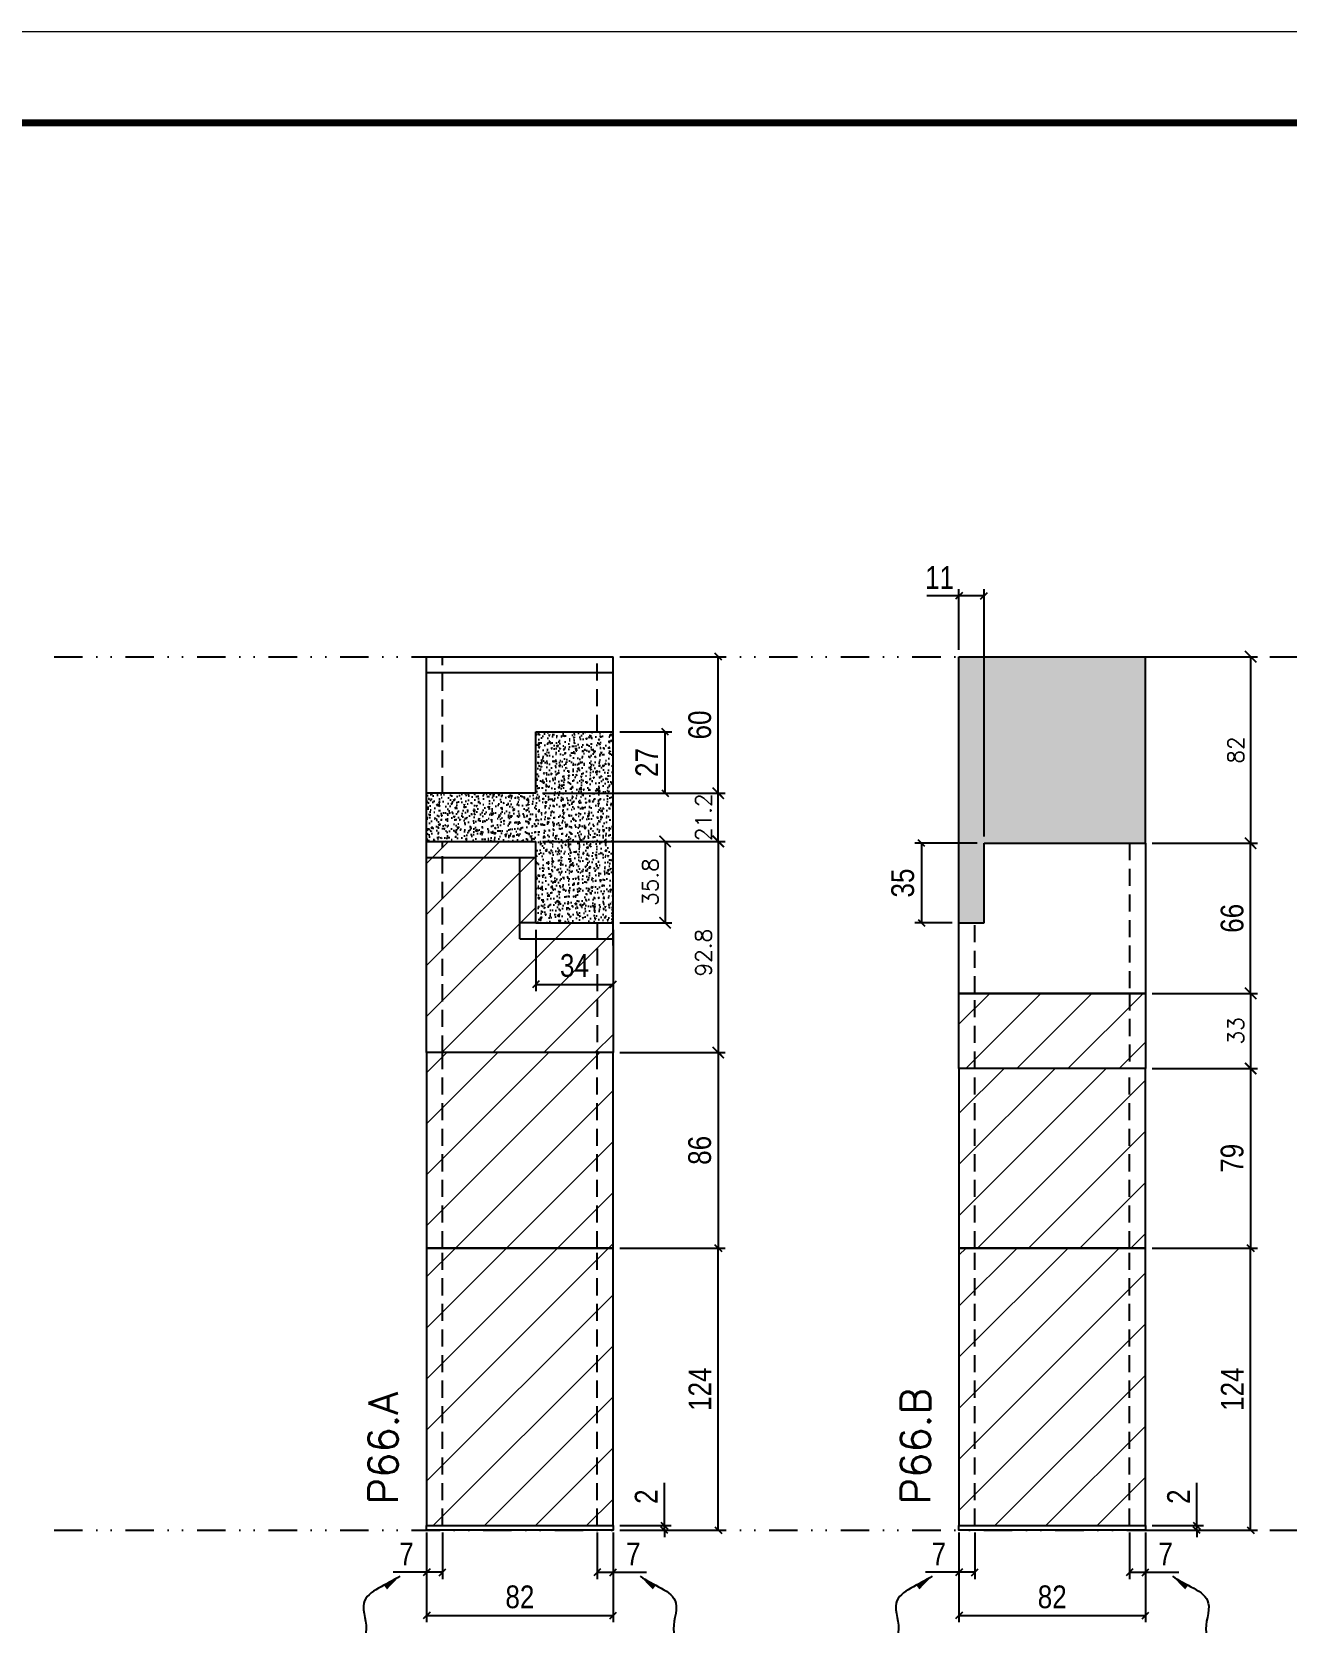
# Model space of a CAD drawing. Extents: x 28748 to 35002, y 14885 to 43501.
# Drawn here: x 30772 to 31324, y 35910 to 36609 of the extents above; entities that cross this region are included whole.
import ezdxf

# ---------------------------------------------------------------- set-up
doc = ezdxf.new("R2010")
doc.units = 0
for name, pattern in [('DASHED', [0.75, 0.5, -0.25]), ('DIVIDE2', [0.625, 0.25, -0.125, 0, -0.125, 0, -0.125]), ('HIDDEN', [0.375, 0.25, -0.125])]:
    doc.linetypes.add(name, pattern=pattern)
for name, color, linetype in [('COTA', 241, 'Continuous'), ('Nível', 160, 'Continuous'), ('Painéis', 200, 'Continuous'), ('SARR_2.2x7', 40, 'Continuous'), ('Sarrafo de Pressão', 42, 'HIDDEN')]:
    doc.layers.add(name, color=color, linetype=linetype)
for name, color, linetype, lineweight in [('Folhas', 255, 'Continuous', 9), ('Hachura', 251, 'Continuous', 9), ('SARRAFO DE PRESSAO', 251, 'DASHED', 9), ('Texto Seção', 7, 'Continuous', 15)]:
    doc.layers.add(name, color=color, linetype=linetype, lineweight=lineweight)
doc.styles.add('COTA TECNICA', font='techl___.ttf', dxfattribs={"height": 10})
doc.styles.add('COTA TECNICA-50', font='techl___.ttf', dxfattribs={"height": 10})
doc.styles.add('REGUA-120', font='ROMANS.shx', dxfattribs={"height": 15})
doc.styles.add('ROMANS', font='romans.shx')
doc.styles.get("Standard").update_dxf_attribs({"font": 'arial.ttf'})
doc.dimstyles.new('COTA PAINEL-50', dxfattribs={"dimtxt": 10, "dimasz": 3, "dimexe": 3, "dimexo": 3, "dimgap": 3, "dimtad": 1, "dimdec": 1, "dimzin": 12, "dimdsep": 46, "dimtxsty": 'COTA TECNICA-50', "dimblk1": 'OBLIQUE', "dimblk2": 'OBLIQUE', "dimsah": 1, "dimcen": 0.9, "dimclrd": 4, "dimclre": 4, "dimclrt": 240, "dimadec": 1, "dimazin": 3, "dimtfac": 1, "dimtdec": 1, "dimtmove": 0, "dimatfit": 3, "dimfxl": 1, "dimtolj": 1, "dimtzin": 12, "dimarcsym": 0})
doc.dimstyles.new('Cota Paínel', dxfattribs={"dimtxt": 7, "dimasz": 5, "dimexe": 3, "dimexo": 3, "dimgap": 3, "dimtad": 1, "dimdec": 1, "dimzin": 12, "dimdsep": 46, "dimtxsty": 'ROMANS', "dimblk": 'ARCHTICK', "dimcen": 0, "dimclrd": 4, "dimclre": 4, "dimclrt": 1, "dimadec": 1, "dimazin": 3, "dimtfac": 1, "dimtdec": 1, "dimtmove": 0, "dimatfit": 3, "dimldrblk": 'OBLIQUE', "dimfxl": 1, "dimtolj": 1, "dimtzin": 12, "dimarcsym": 0})
doc.dimstyles.new('PAINEL', dxfattribs={"dimtxt": 10, "dimasz": 3, "dimexe": 3, "dimexo": 3, "dimgap": 3, "dimtad": 1, "dimdec": 1, "dimzin": 12, "dimdsep": 46, "dimtxsty": 'COTA TECNICA', "dimblk1": 'OBLIQUE', "dimblk2": 'OBLIQUE', "dimsah": 1, "dimcen": 0.9, "dimclrd": 4, "dimclre": 4, "dimclrt": 240, "dimadec": 1, "dimazin": 3, "dimtfac": 1, "dimtdec": 1, "dimtmove": 0, "dimatfit": 3, "dimfxl": 1, "dimtolj": 1, "dimtzin": 12, "dimarcsym": 0})
doc.dimstyles.get("Standard").update_dxf_attribs({"dimtxt": 0.18, "dimasz": 0.18, "dimexe": 0.18, "dimexo": 0.0625, "dimgap": 0.09, "dimtad": 0, "dimtih": 1, "dimtoh": 1, "dimdec": 4, "dimzin": 0, "dimdsep": 46, "dimtxsty": 'Standard', "dimcen": 0.09, "dimadec": 0, "dimazin": 0, "dimtfac": 1, "dimtdec": 4, "dimtofl": 0, "dimtmove": 0, "dimatfit": 3, "dimfxl": 1, "dimtolj": 1, "dimtzin": 0, "dimarcsym": 0})
pattern_1 = [(45, (-101857.658, 8260.539), (-11.2253202, 11.2253202), [])]

# ---------------------------------------------------------------- blocks, each defined once
blk = doc.blocks.new('9999999999')
at = {"layer": 'Folhas'}
blk.add_lwpolyline([(98138.98, 34190.21), (99623.98, 34190.21), (99623.98, 35240.21), (98138.98, 35240.21)], close=True, dxfattribs=at)
at = {"layer": 'Folhas', "color": 30, "const_width": 3}
blk.add_lwpolyline([(98213.98, 34230.21), (99583.98, 34230.21), (99583.98, 35200.21), (98213.98, 35200.21)], close=True, dxfattribs=at)
blk = doc.blocks.new('_Oblique')
at = {"color": 0, "linetype": 'ByBlock', "lineweight": -2}
blk.add_line((-0.5, -0.5), (0.5, 0.5), dxfattribs=at)
blk = doc.blocks.new('*D602')
at = {"layer": 'COTA', "color": 4, "lineweight": -2, "transparency": 16777216}
for p, q in [((30945.35, 35949.58), (30945.35, 35910.12)), ((31027.35, 35949.58), (31027.35, 35910.12)), ((30945.35, 35913.12), (31027.35, 35913.12))]:
    blk.add_line(p, q, dxfattribs=at)
at = {"layer": 'Defpoints', "color": 0, "transparency": 16777216}
for p in [(30945.35, 35952.58), (31027.35, 35952.58), (31027.35, 35913.12)]:
    blk.add_point(p, dxfattribs=at)
at = {"layer": 'COTA', "color": 4, "lineweight": -2, "transparency": 16777216, "xscale": 3, "yscale": 3, "zscale": 3, "rotation": 180}
blk.add_blockref('_Oblique', (30945.35, 35913.12), dxfattribs=at)
at = {"layer": 'COTA', "color": 4, "lineweight": -2, "transparency": 16777216, "xscale": 3, "yscale": 3, "zscale": 3}
blk.add_blockref('_Oblique', (31027.35, 35913.12), dxfattribs=at)
at = {"layer": 'COTA', "color": 240, "transparency": 16777216, "insert": (30986.35, 35921.22), "char_height": 10, "attachment_point": 5, "style": 'COTA TECNICA'}
blk.add_mtext('\\A1;82', dxfattribs=at)
blk = doc.blocks.new('*D603')
at = {"layer": 'COTA', "color": 4, "lineweight": -2, "transparency": 16777216}
for p, q in [((30945.35, 35947.58), (30945.35, 35929.07)), ((30952.35, 35949.58), (30952.35, 35929.07)), ((30945.35, 35932.07), (30930.62, 35932.07)), ((30952.35, 35932.07), (30945.35, 35932.07))]:
    blk.add_line(p, q, dxfattribs=at)
at = {"layer": 'Defpoints', "color": 0, "transparency": 16777216}
for p in [(30952.35, 35952.58), (30945.35, 35950.58), (30945.35, 35932.07)]:
    blk.add_point(p, dxfattribs=at)
at = {"layer": 'COTA', "color": 4, "lineweight": -2, "transparency": 16777216, "xscale": 3, "yscale": 3, "zscale": 3, "rotation": 180}
blk.add_blockref('_Oblique', (30945.35, 35932.07), dxfattribs=at)
at = {"layer": 'COTA', "color": 4, "lineweight": -2, "transparency": 16777216, "xscale": 3, "yscale": 3, "zscale": 3}
blk.add_blockref('_Oblique', (30952.35, 35932.07), dxfattribs=at)
at = {"layer": 'COTA', "color": 240, "transparency": 16777216, "insert": (30936.48, 35940.14), "char_height": 10, "attachment_point": 5, "style": 'COTA TECNICA-50'}
blk.add_mtext('\\A1;7', dxfattribs=at)
blk = doc.blocks.new('*D604')
at = {"layer": 'COTA', "color": 4, "lineweight": -2, "transparency": 16777216}
for p, q in [((31020.35, 35949.58), (31020.35, 35929.07)), ((31027.35, 35947.58), (31027.35, 35929.07)), ((31020.35, 35932.07), (31027.35, 35932.07)), ((31027.35, 35932.07), (31042.08, 35932.07))]:
    blk.add_line(p, q, dxfattribs=at)
at = {"layer": 'Defpoints', "color": 0, "transparency": 16777216}
for p in [(31020.35, 35952.58), (31027.35, 35950.58), (31027.35, 35932.07)]:
    blk.add_point(p, dxfattribs=at)
at = {"layer": 'COTA', "color": 4, "lineweight": -2, "transparency": 16777216, "xscale": 3, "yscale": 3, "zscale": 3, "rotation": 180}
blk.add_blockref('_Oblique', (31020.35, 35932.07), dxfattribs=at)
at = {"layer": 'COTA', "color": 4, "lineweight": -2, "transparency": 16777216, "xscale": 3, "yscale": 3, "zscale": 3}
blk.add_blockref('_Oblique', (31027.35, 35932.07), dxfattribs=at)
at = {"layer": 'COTA', "color": 240, "transparency": 16777216, "insert": (31036.22, 35940.14), "char_height": 10, "attachment_point": 5, "style": 'COTA TECNICA-50'}
blk.add_mtext('\\A1;7', dxfattribs=at)
blk = doc.blocks.new('*D605')
at = {"layer": 'COTA', "color": 4, "lineweight": -2, "transparency": 16777216}
for p, q in [((31030.35, 36074.58), (31076.59, 36074.58)), ((31073.59, 35950.58), (31073.59, 36074.58)), ((31030.35, 35950.58), (31076.59, 35950.58))]:
    blk.add_line(p, q, dxfattribs=at)
at = {"layer": 'Defpoints', "color": 0, "transparency": 16777216}
for p in [(31027.35, 36074.58), (31073.59, 36074.58), (31027.35, 35950.58)]:
    blk.add_point(p, dxfattribs=at)
at = {"layer": 'COTA', "color": 4, "lineweight": -2, "transparency": 16777216, "xscale": 3, "yscale": 3, "zscale": 3}
for p, rotation in [((31073.59, 36074.58), 90), ((31073.59, 35950.58), 270)]:
    blk.add_blockref('_Oblique', p, dxfattribs=dict(at, rotation=rotation))
at = {"layer": 'COTA', "color": 240, "transparency": 16777216, "insert": (31065.52, 36012.58), "char_height": 10, "attachment_point": 5, "rotation": 90, "style": 'COTA TECNICA-50'}
blk.add_mtext('\\A1;124', dxfattribs=at)
blk = doc.blocks.new('*D606')
at = {"layer": 'COTA', "color": 4, "lineweight": -2, "transparency": 16777216}
for p, q in [((31049.88, 35952.58), (31049.88, 35971.38)), ((31030.35, 35952.58), (31052.88, 35952.58)), ((31049.88, 35950.58), (31049.88, 35952.58)), ((31030.35, 35950.58), (31052.88, 35950.58)), ((31049.88, 35950.58), (31049.88, 35947.58))]:
    blk.add_line(p, q, dxfattribs=at)
at = {"layer": 'Defpoints', "color": 0, "transparency": 16777216}
for p in [(31027.35, 35952.58), (31027.35, 35950.58), (31049.88, 35950.58)]:
    blk.add_point(p, dxfattribs=at)
at = {"layer": 'COTA', "color": 4, "lineweight": -2, "transparency": 16777216, "xscale": 3, "yscale": 3, "zscale": 3}
for p, rotation in [((31049.88, 35952.58), 270), ((31049.88, 35950.58), 90)]:
    blk.add_blockref('_Oblique', p, dxfattribs=dict(at, rotation=rotation))
at = {"layer": 'COTA', "color": 240, "transparency": 16777216, "insert": (31041.88, 35965.32), "char_height": 10, "attachment_point": 5, "rotation": 90, "style": 'COTA TECNICA-50'}
blk.add_mtext('\\A1;2', dxfattribs=at)
blk = doc.blocks.new('*D607')
at = {"layer": 'COTA', "color": 4, "linetype": 'ByBlock', "lineweight": -2, "transparency": 16777216}
for p, q in [((31030.35, 36160.58), (31076.59, 36160.58)), ((31073.59, 36160.58), (31073.59, 36074.58)), ((31030.35, 36074.58), (31076.59, 36074.58))]:
    blk.add_line(p, q, dxfattribs=at)
at = {"layer": 'Defpoints', "color": 0, "linetype": 'ByBlock', "transparency": 16777216}
for p in [(31027.35, 36160.58), (31027.35, 36074.58), (31073.59, 36074.58)]:
    blk.add_point(p, dxfattribs=at)
at = {"layer": 'COTA', "color": 4, "linetype": 'ByBlock', "lineweight": -2, "transparency": 16777216, "xscale": 3, "yscale": 3, "zscale": 3}
for p, rotation in [((31073.59, 36160.58), 90), ((31073.59, 36074.58), 270)]:
    blk.add_blockref('_Oblique', p, dxfattribs=dict(at, rotation=rotation))
at = {"layer": 'COTA', "color": 240, "linetype": 'ByBlock', "transparency": 16777216, "insert": (31065.46, 36117.58), "char_height": 10, "attachment_point": 5, "rotation": 90, "style": 'COTA TECNICA'}
blk.add_mtext('\\A1;86', dxfattribs=at)
blk = doc.blocks.new('*D608')
at = {"layer": 'COTA', "color": 4, "lineweight": -2, "transparency": 16777216}
for p, q in [((31179.45, 35949.58), (31179.45, 35910.12)), ((31261.45, 35949.58), (31261.45, 35910.12)), ((31179.45, 35913.12), (31261.45, 35913.12))]:
    blk.add_line(p, q, dxfattribs=at)
at = {"layer": 'Defpoints', "color": 0, "transparency": 16777216}
for p in [(31179.45, 35952.58), (31261.45, 35952.58), (31261.45, 35913.12)]:
    blk.add_point(p, dxfattribs=at)
at = {"layer": 'COTA', "color": 4, "lineweight": -2, "transparency": 16777216, "xscale": 3, "yscale": 3, "zscale": 3, "rotation": 180}
blk.add_blockref('_Oblique', (31179.45, 35913.12), dxfattribs=at)
at = {"layer": 'COTA', "color": 4, "lineweight": -2, "transparency": 16777216, "xscale": 3, "yscale": 3, "zscale": 3}
blk.add_blockref('_Oblique', (31261.45, 35913.12), dxfattribs=at)
at = {"layer": 'COTA', "color": 240, "transparency": 16777216, "insert": (31220.45, 35921.22), "char_height": 10, "attachment_point": 5, "style": 'COTA TECNICA'}
blk.add_mtext('\\A1;82', dxfattribs=at)
blk = doc.blocks.new('*D609')
at = {"layer": 'COTA', "color": 4, "lineweight": -2, "transparency": 16777216}
for p, q in [((31179.45, 35947.58), (31179.45, 35929.07)), ((31186.45, 35949.58), (31186.45, 35929.07)), ((31179.45, 35932.07), (31164.72, 35932.07)), ((31186.45, 35932.07), (31179.45, 35932.07))]:
    blk.add_line(p, q, dxfattribs=at)
at = {"layer": 'Defpoints', "color": 0, "transparency": 16777216}
for p in [(31186.45, 35952.58), (31179.45, 35950.58), (31179.45, 35932.07)]:
    blk.add_point(p, dxfattribs=at)
at = {"layer": 'COTA', "color": 4, "lineweight": -2, "transparency": 16777216, "xscale": 3, "yscale": 3, "zscale": 3, "rotation": 180}
blk.add_blockref('_Oblique', (31179.45, 35932.07), dxfattribs=at)
at = {"layer": 'COTA', "color": 4, "lineweight": -2, "transparency": 16777216, "xscale": 3, "yscale": 3, "zscale": 3}
blk.add_blockref('_Oblique', (31186.45, 35932.07), dxfattribs=at)
at = {"layer": 'COTA', "color": 240, "transparency": 16777216, "insert": (31170.59, 35940.14), "char_height": 10, "attachment_point": 5, "style": 'COTA TECNICA-50'}
blk.add_mtext('\\A1;7', dxfattribs=at)
blk = doc.blocks.new('*D610')
at = {"layer": 'COTA', "color": 4, "lineweight": -2, "transparency": 16777216}
for p, q in [((31254.45, 35949.58), (31254.45, 35929.07)), ((31261.45, 35947.58), (31261.45, 35929.07)), ((31254.45, 35932.07), (31261.45, 35932.07)), ((31261.45, 35932.07), (31276.19, 35932.07))]:
    blk.add_line(p, q, dxfattribs=at)
at = {"layer": 'Defpoints', "color": 0, "transparency": 16777216}
for p in [(31254.45, 35952.58), (31261.45, 35950.58), (31261.45, 35932.07)]:
    blk.add_point(p, dxfattribs=at)
at = {"layer": 'COTA', "color": 4, "lineweight": -2, "transparency": 16777216, "xscale": 3, "yscale": 3, "zscale": 3, "rotation": 180}
blk.add_blockref('_Oblique', (31254.45, 35932.07), dxfattribs=at)
at = {"layer": 'COTA', "color": 4, "lineweight": -2, "transparency": 16777216, "xscale": 3, "yscale": 3, "zscale": 3}
blk.add_blockref('_Oblique', (31261.45, 35932.07), dxfattribs=at)
at = {"layer": 'COTA', "color": 240, "transparency": 16777216, "insert": (31270.32, 35940.14), "char_height": 10, "attachment_point": 5, "style": 'COTA TECNICA-50'}
blk.add_mtext('\\A1;7', dxfattribs=at)
blk = doc.blocks.new('*D611')
at = {"layer": 'COTA', "color": 4, "lineweight": -2, "transparency": 16777216}
for p, q in [((31264.45, 36074.58), (31310.69, 36074.58)), ((31307.69, 35950.58), (31307.69, 36074.58)), ((31264.45, 35950.58), (31310.69, 35950.58))]:
    blk.add_line(p, q, dxfattribs=at)
at = {"layer": 'Defpoints', "color": 0, "transparency": 16777216}
for p in [(31261.45, 36074.58), (31307.69, 36074.58), (31261.45, 35950.58)]:
    blk.add_point(p, dxfattribs=at)
at = {"layer": 'COTA', "color": 4, "lineweight": -2, "transparency": 16777216, "xscale": 3, "yscale": 3, "zscale": 3}
for p, rotation in [((31307.69, 36074.58), 90), ((31307.69, 35950.58), 270)]:
    blk.add_blockref('_Oblique', p, dxfattribs=dict(at, rotation=rotation))
at = {"layer": 'COTA', "color": 240, "transparency": 16777216, "insert": (31299.62, 36012.58), "char_height": 10, "attachment_point": 5, "rotation": 90, "style": 'COTA TECNICA-50'}
blk.add_mtext('\\A1;124', dxfattribs=at)
blk = doc.blocks.new('*D612')
at = {"layer": 'COTA', "color": 4, "lineweight": -2, "transparency": 16777216}
for p, q in [((31283.98, 35952.58), (31283.98, 35971.38)), ((31264.45, 35952.58), (31286.98, 35952.58)), ((31283.98, 35950.58), (31283.98, 35952.58)), ((31264.45, 35950.58), (31286.98, 35950.58)), ((31283.98, 35950.58), (31283.98, 35947.58))]:
    blk.add_line(p, q, dxfattribs=at)
at = {"layer": 'Defpoints', "color": 0, "transparency": 16777216}
for p in [(31261.45, 35952.58), (31261.45, 35950.58), (31283.98, 35950.58)]:
    blk.add_point(p, dxfattribs=at)
at = {"layer": 'COTA', "color": 4, "lineweight": -2, "transparency": 16777216, "xscale": 3, "yscale": 3, "zscale": 3}
for p, rotation in [((31283.98, 35952.58), 270), ((31283.98, 35950.58), 90)]:
    blk.add_blockref('_Oblique', p, dxfattribs=dict(at, rotation=rotation))
at = {"layer": 'COTA', "color": 240, "transparency": 16777216, "insert": (31275.98, 35965.32), "char_height": 10, "attachment_point": 5, "rotation": 90, "style": 'COTA TECNICA-50'}
blk.add_mtext('\\A1;2', dxfattribs=at)
blk = doc.blocks.new('*D613')
at = {"layer": 'COTA', "color": 4, "linetype": 'ByBlock', "lineweight": -2, "transparency": 16777216}
for p, q in [((31264.45, 36153.58), (31310.69, 36153.58)), ((31307.69, 36153.58), (31307.69, 36074.58)), ((31264.45, 36074.58), (31310.69, 36074.58))]:
    blk.add_line(p, q, dxfattribs=at)
at = {"layer": 'Defpoints', "color": 0, "linetype": 'ByBlock', "transparency": 16777216}
for p in [(31261.45, 36153.58), (31261.45, 36074.58), (31307.69, 36074.58)]:
    blk.add_point(p, dxfattribs=at)
at = {"layer": 'COTA', "color": 4, "linetype": 'ByBlock', "lineweight": -2, "transparency": 16777216, "xscale": 3, "yscale": 3, "zscale": 3}
for p, rotation in [((31307.69, 36153.58), 90), ((31307.69, 36074.58), 270)]:
    blk.add_blockref('_Oblique', p, dxfattribs=dict(at, rotation=rotation))
at = {"layer": 'COTA', "color": 240, "linetype": 'ByBlock', "transparency": 16777216, "insert": (31299.59, 36114.08), "char_height": 10, "attachment_point": 5, "rotation": 90, "style": 'COTA TECNICA'}
blk.add_mtext('\\A1;79', dxfattribs=at)
blk = doc.blocks.new('_ArchTick')
at = {"color": 0, "linetype": 'ByBlock', "const_width": 0.15}
blk.add_lwpolyline([(-0.5, -0.5), (0.5, 0.5)], dxfattribs=at)
blk = doc.blocks.new('*D1691')
at = {"layer": 'COTA', "color": 4, "lineweight": -2, "transparency": 16777216}
for p, q in [((31264.45, 36334.58), (31310.69, 36334.58)), ((31307.69, 36334.58), (31307.69, 36252.58)), ((31264.45, 36252.58), (31310.69, 36252.58))]:
    blk.add_line(p, q, dxfattribs=at)
at = {"layer": 'Defpoints', "color": 0, "transparency": 16777216}
for p in [(31261.45, 36334.58), (31261.45, 36252.58), (31307.69, 36252.58)]:
    blk.add_point(p, dxfattribs=at)
at = {"layer": 'COTA', "color": 4, "lineweight": -2, "transparency": 16777216, "xscale": 5, "yscale": 5, "zscale": 5}
for p, rotation in [((31307.69, 36334.58), 90), ((31307.69, 36252.58), 270)]:
    blk.add_blockref('_ArchTick', p, dxfattribs=dict(at, rotation=rotation))
at = {"layer": 'COTA', "color": 1, "transparency": 16777216, "insert": (31301.19, 36293.58), "char_height": 7, "attachment_point": 5, "rotation": 90, "style": 'ROMANS'}
blk.add_mtext('\\A1;82', dxfattribs=at)
blk = doc.blocks.new('*D1692')
at = {"layer": 'COTA', "color": 4, "lineweight": -2, "transparency": 16777216}
for p, q in [((31264.45, 36186.58), (31310.69, 36186.58)), ((31307.69, 36186.58), (31307.69, 36153.58)), ((31264.45, 36153.58), (31310.69, 36153.58))]:
    blk.add_line(p, q, dxfattribs=at)
at = {"layer": 'Defpoints', "color": 0, "transparency": 16777216}
for p in [(31261.45, 36186.58), (31261.45, 36153.58), (31307.69, 36153.58)]:
    blk.add_point(p, dxfattribs=at)
at = {"layer": 'COTA', "color": 4, "lineweight": -2, "transparency": 16777216, "xscale": 5, "yscale": 5, "zscale": 5}
for p, rotation in [((31307.69, 36186.58), 90), ((31307.69, 36153.58), 270)]:
    blk.add_blockref('_ArchTick', p, dxfattribs=dict(at, rotation=rotation))
at = {"layer": 'COTA', "color": 1, "transparency": 16777216, "insert": (31301.19, 36170.08), "char_height": 7, "attachment_point": 5, "rotation": 90, "style": 'ROMANS'}
blk.add_mtext('\\A1;33', dxfattribs=at)
blk = doc.blocks.new('*D1693')
at = {"layer": 'COTA', "color": 4, "lineweight": -2, "transparency": 16777216}
for p, q in [((30996.35, 36253.38), (31076.59, 36253.38)), ((31073.59, 36253.38), (31073.59, 36160.58)), ((31030.35, 36160.58), (31076.59, 36160.58))]:
    blk.add_line(p, q, dxfattribs=at)
at = {"layer": 'Defpoints', "color": 0, "transparency": 16777216}
for p in [(30993.35, 36253.38), (31027.35, 36160.58), (31073.59, 36160.58)]:
    blk.add_point(p, dxfattribs=at)
at = {"layer": 'COTA', "color": 4, "lineweight": -2, "transparency": 16777216, "xscale": 5, "yscale": 5, "zscale": 5}
for p, rotation in [((31073.59, 36253.38), 90), ((31073.59, 36160.58), 270)]:
    blk.add_blockref('_ArchTick', p, dxfattribs=dict(at, rotation=rotation))
at = {"layer": 'COTA', "color": 1, "transparency": 16777216, "insert": (31067.09, 36204.48), "char_height": 7, "attachment_point": 5, "rotation": 90, "style": 'ROMANS'}
blk.add_mtext('\\A1;92.8', dxfattribs=at)
blk = doc.blocks.new('*D1694')
at = {"layer": 'COTA', "color": 4, "lineweight": -2, "transparency": 16777216}
for p, q in [((30996.35, 36274.58), (31076.59, 36274.58)), ((31073.59, 36253.38), (31073.59, 36274.58)), ((30996.35, 36253.38), (31076.59, 36253.38))]:
    blk.add_line(p, q, dxfattribs=at)
at = {"layer": 'Defpoints', "color": 0, "transparency": 16777216}
for p in [(30993.35, 36274.58), (31073.59, 36274.58), (30993.35, 36253.38)]:
    blk.add_point(p, dxfattribs=at)
at = {"layer": 'COTA', "color": 4, "lineweight": -2, "transparency": 16777216, "xscale": 5, "yscale": 5, "zscale": 5}
for p, rotation in [((31073.59, 36274.58), 90), ((31073.59, 36253.38), 270)]:
    blk.add_blockref('_ArchTick', p, dxfattribs=dict(at, rotation=rotation))
at = {"layer": 'COTA', "color": 1, "transparency": 16777216, "insert": (31067.09, 36263.98), "char_height": 7, "attachment_point": 5, "rotation": 90, "style": 'ROMANS'}
blk.add_mtext('\\A1;21.2', dxfattribs=at)
blk = doc.blocks.new('*D1695')
at = {"layer": 'COTA', "color": 4, "lineweight": -2, "transparency": 16777216}
for p, q in [((30996.35, 36253.38), (31053.21, 36253.38)), ((31050.21, 36253.38), (31050.21, 36217.58)), ((31030.35, 36217.58), (31053.21, 36217.58))]:
    blk.add_line(p, q, dxfattribs=at)
at = {"layer": 'Defpoints', "color": 0, "transparency": 16777216}
for p in [(30993.35, 36253.38), (31027.35, 36217.58), (31050.21, 36217.58)]:
    blk.add_point(p, dxfattribs=at)
at = {"layer": 'COTA', "color": 4, "lineweight": -2, "transparency": 16777216, "xscale": 5, "yscale": 5, "zscale": 5}
for p, rotation in [((31050.21, 36253.38), 90), ((31050.21, 36217.58), 270)]:
    blk.add_blockref('_ArchTick', p, dxfattribs=dict(at, rotation=rotation))
at = {"layer": 'COTA', "color": 1, "transparency": 16777216, "insert": (31043.71, 36235.48), "char_height": 7, "attachment_point": 5, "rotation": 90, "style": 'ROMANS'}
blk.add_mtext('\\A1;35.8', dxfattribs=at)
blk = doc.blocks.new('*D1411')
at = {"layer": 'COTA', "color": 4, "lineweight": -2, "transparency": 16777216}
for p, q in [((31264.45, 36252.58), (31310.69, 36252.58)), ((31307.69, 36186.58), (31307.69, 36252.58)), ((31264.45, 36186.58), (31310.69, 36186.58))]:
    blk.add_line(p, q, dxfattribs=at)
at = {"layer": 'Defpoints', "color": 0, "transparency": 16777216}
for p in [(31261.45, 36252.58), (31307.69, 36252.58), (31261.45, 36186.58)]:
    blk.add_point(p, dxfattribs=at)
at = {"layer": 'COTA', "color": 4, "lineweight": -2, "transparency": 16777216, "xscale": 3, "yscale": 3, "zscale": 3}
for p, rotation in [((31307.69, 36252.58), 90), ((31307.69, 36186.58), 270)]:
    blk.add_blockref('_Oblique', p, dxfattribs=dict(at, rotation=rotation))
at = {"layer": 'COTA', "color": 240, "transparency": 16777216, "insert": (31299.59, 36219.58), "char_height": 10, "attachment_point": 5, "rotation": 90, "style": 'COTA TECNICA-50'}
blk.add_mtext('\\A1;66', dxfattribs=at)
blk = doc.blocks.new('*D2150')
at = {"layer": 'COTA', "color": 4, "lineweight": -2, "transparency": 16777216}
for p, q in [((31187.45, 36252.58), (31159.96, 36252.58)), ((31162.96, 36252.58), (31162.96, 36217.58)), ((31176.45, 36217.58), (31159.96, 36217.58))]:
    blk.add_line(p, q, dxfattribs=at)
at = {"layer": 'Defpoints', "color": 0, "transparency": 16777216}
for p in [(31190.45, 36252.58), (31162.96, 36217.58), (31179.45, 36217.58)]:
    blk.add_point(p, dxfattribs=at)
at = {"layer": 'COTA', "color": 4, "lineweight": -2, "transparency": 16777216, "xscale": 3, "yscale": 3, "zscale": 3}
for p, rotation in [((31162.96, 36252.58), 90), ((31162.96, 36217.58), 270)]:
    blk.add_blockref('_Oblique', p, dxfattribs=dict(at, rotation=rotation))
at = {"layer": 'COTA', "color": 240, "transparency": 16777216, "insert": (31154.74, 36235.08), "char_height": 10, "attachment_point": 5, "rotation": 90, "style": 'COTA TECNICA-50'}
blk.add_mtext('\\A1;35', dxfattribs=at)
blk = doc.blocks.new('*D2151')
at = {"layer": 'COTA', "color": 4, "lineweight": -2, "transparency": 16777216}
for p, q in [((31179.45, 36361.34), (31165.37, 36361.34)), ((31179.45, 36337.58), (31179.45, 36364.34)), ((31190.45, 36361.34), (31179.45, 36361.34)), ((31190.45, 36255.58), (31190.45, 36364.34))]:
    blk.add_line(p, q, dxfattribs=at)
at = {"layer": 'Defpoints', "color": 0, "transparency": 16777216}
for p in [(31179.45, 36361.34), (31179.45, 36334.58), (31190.45, 36252.58)]:
    blk.add_point(p, dxfattribs=at)
at = {"layer": 'COTA', "color": 4, "lineweight": -2, "transparency": 16777216, "xscale": 3, "yscale": 3, "zscale": 3, "rotation": 180}
blk.add_blockref('_Oblique', (31179.45, 36361.34), dxfattribs=at)
at = {"layer": 'COTA', "color": 4, "lineweight": -2, "transparency": 16777216, "xscale": 3, "yscale": 3, "zscale": 3}
blk.add_blockref('_Oblique', (31190.45, 36361.34), dxfattribs=at)
at = {"layer": 'COTA', "color": 240, "transparency": 16777216, "insert": (31170.91, 36369.4), "char_height": 10, "attachment_point": 5, "style": 'COTA TECNICA-50'}
blk.add_mtext('\\A1;11', dxfattribs=at)
blk = doc.blocks.new('*D2376')
at = {"layer": 'COTA', "color": 4, "lineweight": -2, "transparency": 16777216}
for p, q in [((31030.35, 36334.58), (31076.59, 36334.58)), ((31073.59, 36274.58), (31073.59, 36334.58)), ((30996.35, 36274.58), (31076.59, 36274.58))]:
    blk.add_line(p, q, dxfattribs=at)
at = {"layer": 'Defpoints', "color": 0, "transparency": 16777216}
for p in [(31027.35, 36334.58), (31073.59, 36334.58), (30993.35, 36274.58)]:
    blk.add_point(p, dxfattribs=at)
at = {"layer": 'COTA', "color": 4, "lineweight": -2, "transparency": 16777216, "xscale": 3, "yscale": 3, "zscale": 3}
for p, rotation in [((31073.59, 36334.58), 90), ((31073.59, 36274.58), 270)]:
    blk.add_blockref('_Oblique', p, dxfattribs=dict(at, rotation=rotation))
at = {"layer": 'COTA', "color": 240, "transparency": 16777216, "insert": (31065.49, 36304.58), "char_height": 10, "attachment_point": 5, "rotation": 90, "style": 'COTA TECNICA'}
blk.add_mtext('\\A1;60', dxfattribs=at)
blk = doc.blocks.new('*D2377')
at = {"layer": 'COTA', "color": 4, "lineweight": -2, "transparency": 16777216}
for p, q in [((31030.35, 36301.58), (31053.21, 36301.58)), ((31050.21, 36274.58), (31050.21, 36301.58)), ((30996.35, 36274.58), (31053.21, 36274.58))]:
    blk.add_line(p, q, dxfattribs=at)
at = {"layer": 'Defpoints', "color": 0, "transparency": 16777216}
for p in [(31027.35, 36301.58), (31050.21, 36301.58), (30993.35, 36274.58)]:
    blk.add_point(p, dxfattribs=at)
at = {"layer": 'COTA', "color": 4, "lineweight": -2, "transparency": 16777216, "xscale": 3, "yscale": 3, "zscale": 3}
for p, rotation in [((31050.21, 36301.58), 90), ((31050.21, 36274.58), 270)]:
    blk.add_blockref('_Oblique', p, dxfattribs=dict(at, rotation=rotation))
at = {"layer": 'COTA', "color": 240, "transparency": 16777216, "insert": (31042.14, 36288.08), "char_height": 10, "attachment_point": 5, "rotation": 90, "style": 'COTA TECNICA'}
blk.add_mtext('\\A1;27', dxfattribs=at)
blk = doc.blocks.new('*D2378')
at = {"layer": 'COTA', "color": 4, "lineweight": -2, "transparency": 16777216}
for p, q in [((30993.35, 36214.58), (30993.35, 36187.55)), ((31027.35, 36214.58), (31027.35, 36187.55)), ((30993.35, 36190.55), (31027.35, 36190.55))]:
    blk.add_line(p, q, dxfattribs=at)
at = {"layer": 'Defpoints', "color": 0, "transparency": 16777216}
for p in [(30993.35, 36217.58), (31027.35, 36217.58), (31027.35, 36190.55)]:
    blk.add_point(p, dxfattribs=at)
at = {"layer": 'COTA', "color": 4, "lineweight": -2, "transparency": 16777216, "xscale": 3, "yscale": 3, "zscale": 3, "rotation": 180}
blk.add_blockref('_Oblique', (30993.35, 36190.55), dxfattribs=at)
at = {"layer": 'COTA', "color": 4, "lineweight": -2, "transparency": 16777216, "xscale": 3, "yscale": 3, "zscale": 3}
blk.add_blockref('_Oblique', (31027.35, 36190.55), dxfattribs=at)
at = {"layer": 'COTA', "color": 240, "transparency": 16777216, "insert": (31010.35, 36198.77), "char_height": 10, "attachment_point": 5, "style": 'COTA TECNICA'}
blk.add_mtext('\\A1;34', dxfattribs=at)

msp = doc.modelspace()

# ---------------------------------------------------------------- hatches: boundary and pattern name
at = {"layer": 'COTA', "linetype": 'ByBlock'}
h = msp.add_hatch(dxfattribs=at)
h.set_pattern_fill('AR-CONC', color=256, scale=0.03)
h.set_pattern_definition([(50, (24214.3086, 30974.0097), (5.46554, -0.4781726), [0.5715, -6.2865]), (355, (24214.3086, 30974.01), (-1.0573026, 5.7317054), [0.4572, -5.0292175]), (100.451445, (24214.764, 30973.97), (4.4082374, 5.2535326), [0.4857003, -5.3427073]), (46.1842, (24214.3086, 30975.534), (8.132371, -1.26127), [0.85725, -9.42975]), (96.63556, (24214.986, 30975.429), (7.122124, 7.422784), [0.728551, -8.014068]), (351.18415, (24214.309, 30975.534), (7.122124, 7.422784), [0.685799, -7.543792]), (21, (24215.0706, 30975.1527), (4.5484317, -3.067956), [0.5715, -6.2865]), (326, (24215.0706, 30975.153), (1.854061, 5.525639), [0.4572, -5.0292]), (71.451445, (24215.4496, 30974.897), (6.4024926, 2.457683), [0.4857003, -5.342698]), (37.5, (24214.3086, 30974.0097), (0.0926581, 2.53665117), [0, -4.96824, 0, -5.1054, 0, -5.04825]), (7.5, (24214.3086, 30974.0097), (2.0045899, 3.00541724), [0, -2.91084, 0, -4.85394, 0, -1.92405]), (327.5, (24212.6093, 30974.0097), (4.06771786, -0.1718623), [0, -1.905, 0, -5.9436, 0, -7.8867]), (317.5, (24211.8473, 30974.0097), (4.4438754, 0.7627947), [0, -2.4765, 0, -3.94716, 0, -5.6007])])
h.paths.add_polyline_path([(31261.45, 36252.58), (31261.45, 36334.58), (31179.45, 36334.58), (31179.45, 36217.58), (31190.45, 36217.58), (31190.45, 36252.58)])
h = msp.add_hatch(dxfattribs=at)
h.set_pattern_fill('AR-CONC', color=256, scale=0.03)
h.paths.add_polyline_path([(31027.35, 36301.58), (30993.35, 36301.58), (30993.35, 36274.58), (30945.35, 36274.58), (30945.35, 36253.38), (30993.35, 36253.38), (30993.35, 36217.58), (31027.35, 36217.58)])
at = {"layer": 'Hachura'}
h = msp.add_hatch(dxfattribs=at)
h.set_pattern_fill('ANSI31', color=256, scale=5)
h.paths.add_polyline_path([(31027.35, 36207.58), (31027.35, 36217.58), (30993.35, 36217.58), (30993.35, 36253.38), (30945.35, 36253.38), (30945.35, 36240.38), (30945.35, 36160.58), (31027.35, 36160.58)])
at = {"layer": 'Hachura', "linetype": 'ByBlock'}
h = msp.add_hatch(dxfattribs=at)
h.set_pattern_fill('ANSI31', color=256, scale=5)
h.set_pattern_definition([(45, (24214.309, 30959.01), (-11.22532, 11.22532), [])])
h.paths.add_polyline_path([(31261.45, 36153.58), (31261.45, 36186.58), (31179.45, 36186.58), (31179.45, 36153.58)])
h = msp.add_hatch(dxfattribs=at)
h.set_pattern_fill('ANSI31', color=256, scale=5)
h.set_pattern_definition(pattern_1)
h.paths.add_polyline_path([(31027.35, 36160.58), (30945.35, 36160.58), (30945.35, 36074.58), (31027.35, 36074.58)])
h = msp.add_hatch(dxfattribs=at)
h.set_pattern_fill('ANSI31', color=256, scale=5)
h.set_pattern_definition([(45, (-101857.658, 8210.539), (-11.2253202, 11.2253202), [])])
h.paths.add_polyline_path([(31261.45, 36074.58), (31261.45, 36153.58), (31179.45, 36153.58), (31179.45, 36074.58)])
h = msp.add_hatch(dxfattribs=at)
h.set_pattern_fill('ANSI31', color=256, scale=5)
h.set_pattern_definition(pattern_1)
h.paths.add_polyline_path([(31027.35, 36074.58), (30945.35, 36074.58), (30945.35, 35952.58), (31027.35, 35952.58)])
h = msp.add_hatch(dxfattribs=at)
h.set_pattern_fill('ANSI31', color=256, scale=5)
h.set_pattern_definition(pattern_1)
h.paths.add_polyline_path([(31261.45, 36074.58), (31179.45, 36074.58), (31179.45, 35952.58), (31261.45, 35952.58)])

# ---------------------------------------------------------------- linework, layer by layer
at = {"layer": 'COTA', "linetype": 'ByBlock'}
for p, q in [((31179.45, 36217.58), (31179.45, 36334.58)), ((31179.45, 36334.58), (31261.45, 36334.58)), ((31261.45, 36252.58), (31261.45, 36334.58)), ((31027.35, 36217.58), (31027.35, 36301.58)), ((30945.35, 36253.38), (30945.35, 36274.58))]:
    msp.add_line(p, q, dxfattribs=at)
at = {"layer": 'Nível', "color": 4, "linetype": 'DIVIDE2', "ltscale": 50}
for p, q in [((30781.5, 36334.58), (31791.84, 36334.58)), ((30781.5, 35950.58), (31791.84, 35950.58))]:
    msp.add_line(p, q, dxfattribs=at)
at = {"layer": 'Painéis'}
for p, q in [((30945.35, 36274.58), (30945.35, 36334.58)), ((30945.35, 36334.58), (31027.35, 36334.58)), ((31027.35, 36301.58), (31027.35, 36334.58)), ((30993.35, 36274.58), (30993.35, 36301.58)), ((30993.35, 36301.58), (31027.35, 36301.58)), ((30993.35, 36274.58), (30945.35, 36274.58)), ((30945.35, 36240.38), (30945.35, 36253.38)), ((30945.35, 36253.38), (30993.35, 36253.38)), ((30993.35, 36217.58), (30993.35, 36253.38)), ((31190.45, 36252.58), (31261.45, 36252.58)), ((31190.45, 36217.58), (31190.45, 36252.58)), ((31261.45, 36252.58), (31261.45, 36186.58)), ((30945.35, 36160.58), (30945.35, 36240.38)), ((30993.35, 36217.58), (31027.35, 36217.58)), ((31027.35, 36207.58), (31027.35, 36217.58)), ((31179.45, 36217.58), (31190.45, 36217.58)), ((31179.45, 36186.58), (31179.45, 36217.58)), ((31027.35, 36207.58), (31027.35, 36160.58)), ((31179.45, 36186.58), (31261.45, 36186.58)), ((31179.45, 36153.58), (31179.45, 36186.58)), ((31179.45, 36186.58), (31261.45, 36186.58)), ((31261.45, 36186.58), (31179.45, 36186.58)), ((31261.45, 36186.58), (31261.45, 36153.58)), ((31261.45, 36153.58), (31179.45, 36153.58))]:
    msp.add_line(p, q, dxfattribs=at)
for points in [[(30945.35, 36074.58), (31027.35, 36074.58), (31027.35, 36160.58), (30945.35, 36160.58)], [(31179.45, 36074.58), (31261.45, 36074.58), (31261.45, 36153.58), (31179.45, 36153.58)], [(30945.35, 35952.58), (31027.35, 35952.58), (31027.35, 36074.58), (30945.35, 36074.58)], [(31179.45, 35952.58), (31261.45, 35952.58), (31261.45, 36074.58), (31179.45, 36074.58)], [(30945.35, 35952.58), (31027.35, 35952.58), (31027.35, 35950.58), (30945.35, 35950.58)], [(31179.45, 35952.58), (31261.45, 35952.58), (31261.45, 35950.58), (31179.45, 35950.58)]]:
    msp.add_lwpolyline(points, close=True, dxfattribs=at)
at = {"layer": 'SARR_2.2x7'}
for p, q in [((30945.35, 36327.58), (31027.35, 36327.58)), ((30945.35, 36246.38), (30993.35, 36246.38)), ((30986.35, 36217.58), (30986.35, 36246.38)), ((30986.35, 36210.58), (30986.35, 36217.58)), ((30993.35, 36217.58), (30986.35, 36217.58)), ((30986.35, 36210.58), (31027.35, 36210.58))]:
    msp.add_line(p, q, dxfattribs=at)
at = {"layer": 'Sarrafo de Pressão', "ltscale": 30}
for p, q in [((30952.35, 36274.58), (30952.35, 36334.58)), ((31020.35, 36301.58), (31020.35, 36334.58)), ((30952.35, 36160.58), (30952.35, 36253.38)), ((31254.45, 36252.58), (31254.45, 36186.58)), ((31020.35, 36217.58), (31020.35, 36160.58)), ((31186.45, 36186.58), (31186.45, 36217.58)), ((31186.45, 36153.58), (31186.45, 36186.58)), ((31254.45, 36186.58), (31254.45, 36153.58)), ((30952.35, 36074.58), (30952.35, 36160.58)), ((31020.35, 36074.58), (31020.35, 36160.58)), ((31186.45, 36074.58), (31186.45, 36153.58)), ((31254.45, 36074.58), (31254.45, 36153.58)), ((30952.35, 35952.58), (30952.35, 36074.58)), ((31020.35, 35952.58), (31020.35, 36074.58)), ((31186.45, 35952.58), (31186.45, 36074.58)), ((31254.45, 35952.58), (31254.45, 36074.58))]:
    msp.add_line(p, q, dxfattribs=at)

# ---------------------------------------------------------------- block references
at = {"layer": 'SARRAFO DE PRESSAO', "color": 6, "linetype": 'ByBlock'}
msp.add_blockref('9999999999', (-67792.14, 1369.09), dxfattribs=at)

# ---------------------------------------------------------------- texts
at = {"layer": 'Texto Seção', "char_height": 13, "width": 285.3299, "attachment_point": 7, "rotation": 90, "style": 'REGUA-120'}
for s, insert in [('P66.A', (30932.73, 35961.83)), ('P66.B', (31166.84, 35961.83))]:
    msp.add_mtext(s, dxfattribs=dict(at, insert=insert))

# ---------------------------------------------------------------- dimensions: what is measured, and where the dimension line sits
at = {"layer": 'COTA'}
for base, p1, p2, dimstyle, picture, middle in [((31179.45, 36361.34), (31190.45, 36252.58), (31179.45, 36334.58), 'COTA PAINEL-50', '*D2151', (31170.91, 36369.4)), ((31027.35, 36190.55), (30993.35, 36217.58), (31027.35, 36217.58), 'PAINEL', '*D2378', (31010.35, 36198.77)), ((31027.35, 35932.07), (31020.35, 35952.58), (31027.35, 35950.58), 'COTA PAINEL-50', '*D604', (31036.22, 35940.14)), ((31261.45, 35932.07), (31254.45, 35952.58), (31261.45, 35950.58), 'COTA PAINEL-50', '*D610', (31270.32, 35940.14))]:
    dim = msp.add_linear_dim(base=base, p1=p1, p2=p2, dimstyle=dimstyle, dxfattribs=at)
    dim.commit()
    dim.dimension.update_dxf_attribs({"geometry": picture, "text_midpoint": middle})
for base, p1, p2, angle, dimstyle, picture, middle in [((31307.69, 36252.58), (31261.45, 36334.58), (31261.45, 36252.58), 90, 'Cota Paínel', '*D1691', (31301.19, 36293.58)), ((31073.59, 36334.58), (30993.35, 36274.58), (31027.35, 36334.58), 90, 'PAINEL', '*D2376', (31065.49, 36304.58)), ((31050.21, 36301.58), (30993.35, 36274.58), (31027.35, 36301.58), 90, 'PAINEL', '*D2377', (31042.14, 36288.08)), ((31050.21, 36217.58), (30993.35, 36253.38), (31027.35, 36217.58), 90, 'Cota Paínel', '*D1695', (31043.71, 36235.48)), ((31162.96, 36217.58), (31190.45, 36252.58), (31179.45, 36217.58), 90, 'COTA PAINEL-50', '*D2150', (31154.74, 36235.08)), ((31307.69, 36252.58), (31261.45, 36186.58), (31261.45, 36252.58), 90, 'COTA PAINEL-50', '*D1411', (31299.59, 36219.58)), ((31307.69, 36153.58), (31261.45, 36186.58), (31261.45, 36153.58), 90, 'Cota Paínel', '*D1692', (31301.19, 36170.08)), ((31073.59, 36074.58), (31027.35, 35950.58), (31027.35, 36074.58), 90, 'COTA PAINEL-50', '*D605', (31065.52, 36012.58)), ((31307.69, 36074.58), (31261.45, 35950.58), (31261.45, 36074.58), 90, 'COTA PAINEL-50', '*D611', (31299.62, 36012.58)), ((30945.35, 35932.07), (30952.35, 35952.58), (30945.35, 35950.58), 180, 'COTA PAINEL-50', '*D603', (30936.48, 35940.14)), ((31179.45, 35932.07), (31186.45, 35952.58), (31179.45, 35950.58), 180, 'COTA PAINEL-50', '*D609', (31170.59, 35940.14))]:
    dim = msp.add_linear_dim(base=base, p1=p1, p2=p2, angle=angle, dimstyle=dimstyle, dxfattribs=at)
    dim.commit()
    dim.dimension.update_dxf_attribs({"geometry": picture, "text_midpoint": middle})
for base, p1, p2, dimstyle, picture, middle in [((31073.59, 36274.58), (30993.35, 36253.38), (30993.35, 36274.58), 'Cota Paínel', '*D1694', (31073.59, 36263.98)), ((31073.59, 36160.58), (30993.35, 36253.38), (31027.35, 36160.58), 'Cota Paínel', '*D1693', (31073.59, 36204.48)), ((31049.88, 35950.58), (31027.35, 35952.58), (31027.35, 35950.58), 'COTA PAINEL-50', '*D606', (31049.88, 35965.32)), ((31283.98, 35950.58), (31261.45, 35952.58), (31261.45, 35950.58), 'COTA PAINEL-50', '*D612', (31283.98, 35965.32))]:
    dim = msp.add_linear_dim(base=base, p1=p1, p2=p2, angle=90, dimstyle=dimstyle, dxfattribs=at)
    dim.commit()
    dim.dimension.update_dxf_attribs({"geometry": picture, "text_midpoint": middle, "dimtype": 160})
at = {"layer": 'COTA', "linetype": 'ByBlock'}
for base, p1, p2, picture, middle in [((31073.59, 36074.58), (31027.35, 36160.58), (31027.35, 36074.58), '*D607', (31065.46, 36117.58)), ((31307.69, 36074.58), (31261.45, 36153.58), (31261.45, 36074.58), '*D613', (31299.59, 36114.08))]:
    dim = msp.add_linear_dim(base=base, p1=p1, p2=p2, angle=90, dimstyle='PAINEL', dxfattribs=at)
    dim.commit()
    dim.dimension.update_dxf_attribs({"geometry": picture, "text_midpoint": middle})
at = {"layer": 'COTA'}
for base, p1, p2, picture, middle in [((31027.35, 35913.12), (30945.35, 35952.58), (31027.35, 35952.58), '*D602', (30986.35, 35921.22)), ((31261.45, 35913.12), (31179.45, 35952.58), (31261.45, 35952.58), '*D608', (31220.45, 35921.22))]:
    dim = msp.add_linear_dim(base=base, p1=p1, p2=p2, dimstyle='PAINEL', override={"dimarcsym": 2}, dxfattribs=at)
    dim.commit()
    dim.dimension.update_dxf_attribs({"geometry": picture, "text_midpoint": middle})

# ---------------------------------------------------------------- leaders
at = {"layer": 'COTA', "path_type": 1}
for points in [[(30933.52, 35930.4), (30917.74, 35918.56), (30918.66, 35905.55), (30913.11, 35895.77)], [(31039.18, 35930.4), (31054.96, 35918.56), (31054.04, 35905.55), (31059.59, 35895.77)], [(31167.63, 35930.4), (31151.84, 35918.56), (31152.77, 35905.55), (31147.21, 35895.77)], [(31273.28, 35930.4), (31289.07, 35918.56), (31288.14, 35905.55), (31293.7, 35895.77)]]:
    msp.add_leader(points, dimstyle='Standard', override={"dimasz": 8}, dxfattribs=at)

doc.saveas('drawing.dxf')
